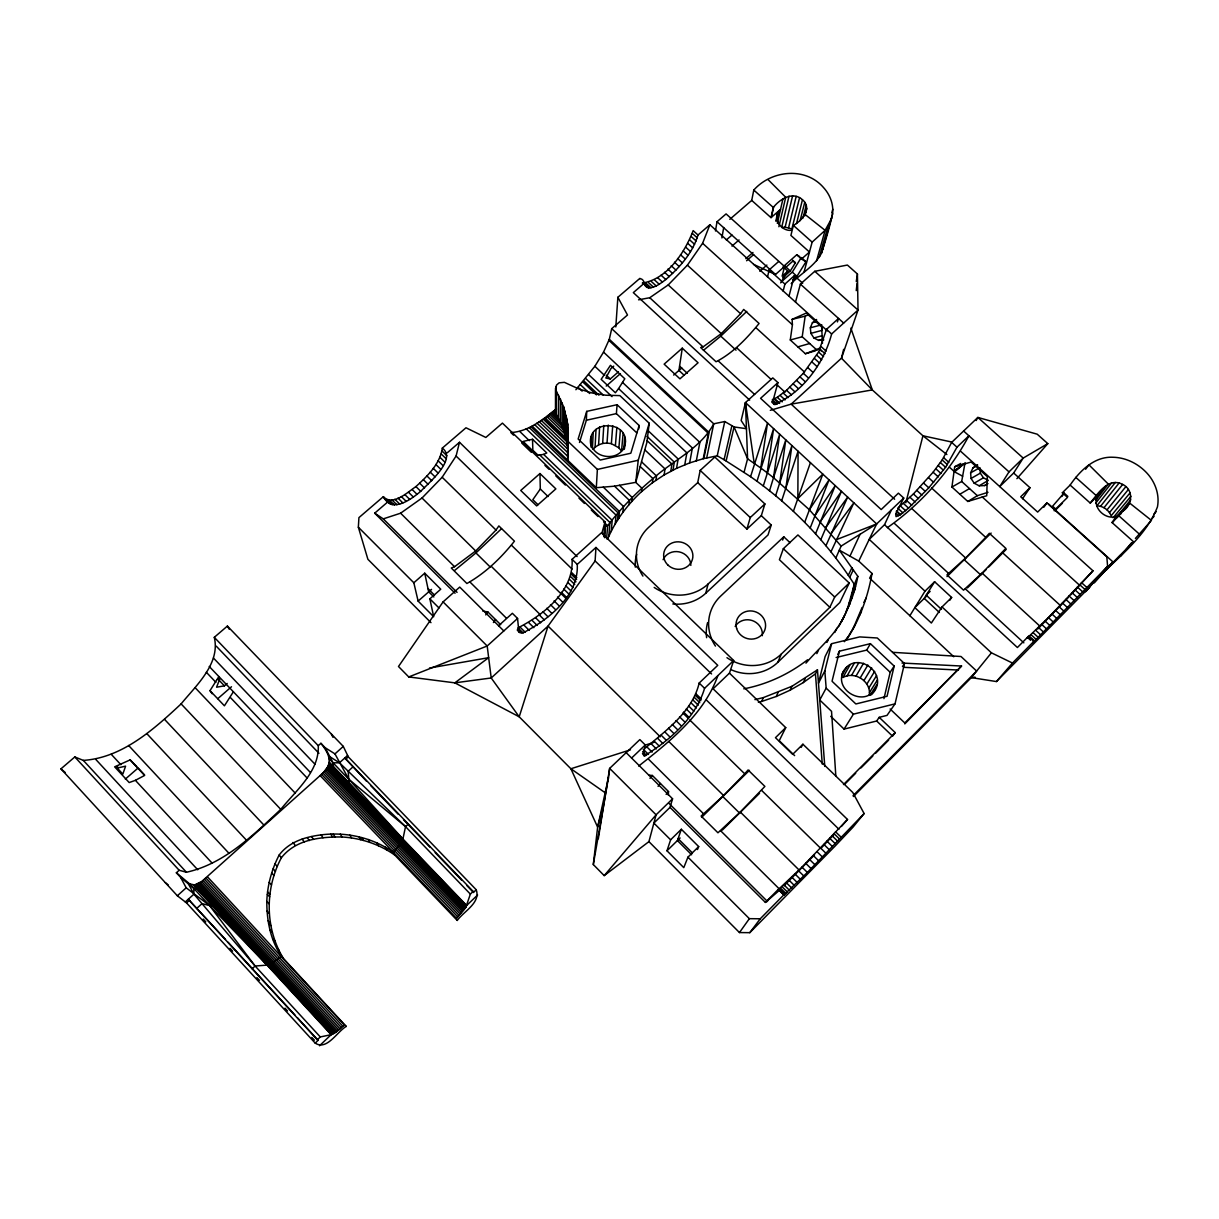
<?xml version="1.0" encoding="UTF-8"?>
<svg xmlns="http://www.w3.org/2000/svg" width="1219" height="1219" viewBox="0 0 1219 1219"><rect width="100%" height="100%" fill="white"/><g stroke="black" fill="none" stroke-linecap="round" stroke-linejoin="round"><path stroke-width="1.5" d="M555.727 389.851L555.727 413.485C563.955 427.473 569.38 443.792 567.627 460.188L567.719 423.983L563.803 407.146L555.727 389.851L556.519 385.082L559.11 382.842L564.397 382.339L578.614 388.861L591.962 392.96L605.828 395.23L619.861 395.611L649.224 423.252L646.878 442.497L635.739 482.343L641.971 488.286L641.575 491.592C627.145 504.94 615.123 521.092 607.565 539.286M555.788 386.591L555.727 413.485L553.38 411.245M556.382 391.39L556.367 414.948L552.893 411.641C540.611 421.393 527.08 431.663 510.852 432.562L513.58 435.183M558.561 395.2L558.47 418.574L551.963 412.372M560.527 399.101L560.374 422.292L550.881 413.226M562.279 403.078L562.081 426.071L549.647 414.201M563.803 407.146L563.574 429.926L548.26 415.298M565.128 411.275L564.854 433.842L546.721 416.517M566.226 415.466L565.921 437.804L545.045 417.858M566.698 417.919L566.393 440.089L543.964 418.711L548.504 416.334M568.13 428.296L567.932 441.278L597.371 469.422L596.32 487.707L614.528 486.183L635.739 482.343L638.238 460.249L649.224 423.252M567.079 419.702L566.759 441.689L543.217 419.184M567.719 423.983L567.384 445.407L541.251 420.403M568.298 432.608L567.902 456.516L534.577 424.578M954.706 466.74L971.147 462.047L987.344 476.675L986.72 495.737L967.795 501.466L951.917 487.021L954.706 466.74L960.801 463.449M279.578 954.309L346.226 1026.413C337.084 1031.685 326.89 1050.869 315.188 1043.114L186.553 902.929L177.349 895.767L60.95 768.854L74.816 756.953L83.334 760.397C122.327 757.807 153.823 729.343 181.113 703.896C196.213 685.368 220.532 663.624 214.285 637.324L227.389 626.078L343.286 746.394L348.299 756.862L476.233 889.779C480.85 902.883 463.784 911.279 457.247 920.436L390.796 850.877M645.537 747.872C666.641 730.029 692.514 711.363 699.173 683.051L717.747 665.345L595.954 547.453L577.257 564.397C578.918 596.015 548.321 619.724 523.042 632.89L517.999 627.876C543.354 614.894 574.103 591.002 572.061 559.338L601.394 532.825L733.701 660.5L729.45 673.147L713.1 688.796L847.525 819.488L841.384 826.452M770.317 410.315L791.161 404.144L841.491 358.188L858.024 310.053L857.429 274.001L847.403 265.056L814.78 271.304L800.38 284.103L795.519 302.114M579.482 442.467L586.369 420.235L586.72 411.382L617.088 404.708L639.122 425.492L638.741 428.966M791.207 283.616C800.974 273.285 814.856 266.138 821.484 253.186C825.72 240.234 829.621 227.069 832.607 213.782C833.689 204.32 830.048 194.766 823.709 187.772C805.607 166.576 771.581 170.066 753.784 190.057L751.727 200.404L729.8 219.329M823.983 241.652L822.993 248.981M590.636 444.006C586.948 418.94 630.147 420.144 625.057 444.798M590.941 447.038L591.444 436.387M592.434 448.653L593.226 432.608M1123.415 510.761C1132.71 504.376 1133.548 489.611 1122.684 484.415C1108.421 476.858 1097.816 493.604 1090.258 503.081L1070.13 485.086C1079.927 470.778 1094.418 456.196 1113.145 457.262C1126.066 457.567 1138.348 463.769 1147.033 473.201C1155.277 482.16 1159.787 494.807 1157.44 506.921C1143.94 541.617 1108.513 563.437 1085.733 591.596L1089.725 587.07L996.426 681.558L971.314 677.612L853.437 796.51M593.242 449.384L595.07 447.282L596.015 429.393M430.977 622.665L367.894 559.292L358.356 527.233L358.919 517.633L383.345 496.666C392.046 513.626 410.955 499.485 420.723 491.318C428.402 483.059 457.308 459.365 442.314 448.104L465.978 427.778L485.832 437.453L502.426 423.115L605.035 521.884L604.411 537.122M595.07 447.282L598.59 444.905L599.611 426.97M503.813 630.939L459.731 587.086L443.076 601.896L398.491 666.503L408.746 676.941L454.824 682.853L491.211 677.977L548.062 626.078L595.116 560.969L595.954 547.453M598.59 444.905L602.658 443.457L603.801 425.492M668.317 795.138L668.545 791.573L652.363 775.482L648.752 775.132M639.914 278.663C645.415 278.816 643.51 287.379 648.843 287.913C655.365 287.669 660.774 283.265 665.803 279.532C679.608 267.494 692.727 252.912 697.984 235.008L709.885 224.753L827.351 330.867M602.658 443.457L607.032 443.03L608.266 425.05M615.808 326.921L617.865 297.284L639.929 278.328M603.969 536.223L605.035 521.884L602.064 532.429L604.654 536.589M623.122 433.294L621.538 451.091L618.886 447.83L611.374 443.655L612.715 425.69M604.563 537.701L605.401 526.349M266.809 901.511C267.372 885.329 271.685 869.376 279.166 855.022C289.284 841.674 305.222 836.92 321.1 834.893C346.257 831.632 372.557 837.651 393.387 852.233L394.682 854.961C379.246 844.203 360.809 838.032 342.036 836.996C320.399 836.722 295.699 839.434 281.391 857.734C264.767 888.727 264.919 928.299 283.402 958.454C270.816 942.851 266.748 921.305 266.809 901.511L269.155 903.858M606.605 538.752L607.626 525.755C620.821 508.399 636.12 492.598 652.973 478.64C673.071 460.31 700.635 448.546 713.74 423.801L724.772 421.53L734.067 426.94L746.455 428.707L741.152 420.509L745.464 402.59L772.785 377.89L777.935 382.614L772.922 401.097L774.324 404.479C802.331 392.899 824.014 363.262 831.632 333.976L858.024 310.053L814.78 271.304M636.806 432.897L616.387 413.622L617.088 404.708M615.427 445.285L616.86 427.366M608.814 536.131L609.927 522.494L539.743 454.977M611.237 531.499L612.182 520.33L543.613 454.397L537.503 455.312L523.103 441.446L532.52 439.267L546.798 452.98L543.613 454.397M618.886 447.83L620.41 429.957M615.245 523.82L616.022 515.043L526.212 428.814M623.686 449.567L624.814 437.164M617.439 520.483L618.14 512.864L529.229 427.549M624.433 448.882L625.377 441.278M618.795 518.425L619.45 511.508L531.088 426.772M871.402 694.784C892.598 674 853.59 646.893 842.039 674.061M869.223 695.424C871.692 681.726 854.793 670.618 842.923 677.52L850.1 664.721M622.894 512.224L623.458 506.449L603.268 487.112M629.034 504.696L629.492 500.476L614.528 486.183M383.345 496.666C392.747 506.571 407.573 492.217 415.923 486.579C427.259 476.187 440.089 464.043 442.314 448.104M631.701 501.451L632.143 497.428L619.435 485.299M856.241 290.625L857.094 283.235M593.303 864.545L597.63 827.122L608.464 777.615L593.303 864.545L604.197 875.623L648.919 841.628L656.096 814.81L672.568 798.795L626.17 752.641M751.727 200.404L771.017 217.652L773.288 207.459C779.87 199.032 792.838 190.972 802.468 199.703C812.631 208.358 802.056 220.791 793.371 225.393L790.902 235.435L809.462 252.028L801.523 259.037L796.754 254.771L783.086 266.824L787.855 271.121L780.678 282.854M408.35 824.044L405.531 826.634L402.422 841.323L393.387 852.233M771.017 217.652L780.541 209.378C771.597 216.952 780.282 231 790.765 230.376M608.022 781.181L609.652 768.397L639.853 739.598L645.278 744.977L643.327 754.652L644.059 755.993C669.338 740.802 695.851 717.671 704.582 688.308L733.701 660.5M641.575 491.592L652.409 482.754L652.973 478.64L640.265 466.587M655.944 480.393L656.553 476.05L641.621 461.879M815.481 350.813L805.409 353.754L790.278 339.994L792.426 324.772L792.106 319.363L806.262 313.07L821.697 327.012L822.459 343.392M769.509 490.785L773.516 477.68L779.672 434.238L763.292 485.954C798.917 513.047 829.819 546.341 854.062 583.977L852.371 595.07M775.634 495.737L779.764 482.724L785.783 439.891L773.516 477.68L809.386 509.771L841.125 546.097L835.823 558.058M817.157 350.31L802.209 336.764L805.165 316.148L808.456 314.837M781.653 500.811L785.889 487.89L791.923 445.56L779.764 482.724M773.516 477.68L767.178 472.774L773.593 428.6L756.984 481.246L763.292 485.954M682.274 348.162L664.142 364.146L679.943 378.85L698.076 362.774L682.274 348.162L678.937 370.424L673.68 375.071M652.409 482.754L664.111 474.968L665.025 468.949L644.881 449.887M767.178 472.774L760.747 467.989L767.543 423.008L750.569 476.675L756.984 481.246M856.271 281.498L857.429 274.001M670.77 471.418L671.943 464.104L647.167 440.699M598.3 838.809L609.652 768.397L656.096 814.81L604.197 875.623M672.995 470.244L674.305 462.138L647.03 436.402M715.477 230.97L717.016 221.721L726.082 213.904L784.548 266.489L782.141 276.18L787.855 271.121M664.111 474.968L676.56 468.34L678.13 458.969L647.822 430.398M721.892 237.918L723.705 227.526M684.728 464.957L686.876 452.843L618.582 388.602L624.798 378.759L610.46 365.304L601.165 379.353L615.382 392.762L618.582 388.602M951.917 487.021L961.684 481.49L965.082 462.595M676.56 468.34L689.634 462.915L692.392 447.998L622.513 382.385M696.308 460.858L699.874 442.406L603.542 352.123L609.317 339.293L611.709 328.658L627.495 315.005L617.865 297.284M697.725 482.633L700.178 470.397L714.837 457.049L764.892 503.965L761.311 515.683L746.927 529.076L697.725 482.633L648.752 527.263A41.903 39.221 10.7 0 0 642.931 576.084M703.241 458.71L708.361 433.339L608.845 340.33M689.634 462.915L703.851 458.527L709.108 432.547L609.317 339.293M841.308 621.827C848.912 607.504 855.022 592.358 857.826 576.343L839.327 550.135L858.755 561.106L872.042 573.494C867.745 597.036 859.73 619.968 846.382 639.945M857.826 576.343C850.74 590.788 850.009 607.702 841.323 621.675M703.851 458.527L706.685 457.994L713.74 423.801L611.709 328.658M179.163 870.259L176.359 872.774L189.631 883.882L194.537 884.933L201.668 881.535L320.125 775.574C332.071 765.288 332.056 757.456 320.917 743.3L318.266 745.678C319.439 771.581 295.638 790.781 280.766 809.37C253.369 834.954 224.22 863.951 186.431 872.24L179.163 870.259L74.816 756.953M706.685 457.994L717.229 455.799L724.772 421.53M771.353 217.378L773.608 207.169M775.924 221.294L777.112 214.696M776.427 220.548L778.408 211.816M777.326 223.382L782.888 199.124M750.569 476.675L724.071 459.7L731.918 425.599M778.88 226.734L785.706 197.265L768.138 179.681M767.513 277.018L769.174 269.871L778.606 261.567M726.113 460.98L734.067 426.94L747.582 458.816L760.747 467.989M830.733 716.315L844.066 729.099L876.674 721.008L879.189 717.336L887.005 715.401L895.036 703.866L904.468 663.563L877.314 637.994L859.685 636.912L831.602 643.693L825.126 656.523L818.482 683.189L824.821 670.938L831.602 643.693M789.013 196.152L781.669 227.481L785.127 227.176L791.878 228.959L799.557 197.676M894.167 666.077L887.051 696.293L855.86 703.972L832.044 681.253L839.464 651.159L870.412 643.662L894.167 666.077L890.175 672.263L883.943 698.639M785.127 227.176L792.594 195.848M788.602 227.679L796.19 196.366M843.639 349.35L841.491 358.188L872.301 389.912L922.935 435.792L946.889 454.55M388.236 501.527L374.705 513.169L383.269 518.867L400.609 513.199L422.018 498.007L442.162 477.254L456.089 456.028L459.502 442.268L577.105 556.58M796.525 223.58L802.468 199.703M672.842 603.969A41.278 38.703 10.7 0 0 705.755 593.242L708.071 584.038L771.246 525.008L761.311 515.683M800.121 220.624L804.753 202.293M783.131 291.128L784.914 284.073L794.331 275.723L802.696 283.235M802.955 218.064L806.216 205.264M804.921 215.748L806.78 208.449M905.824 502.807L922.935 435.792L952.389 442.177M642.337 283.082C666.961 279.197 684.743 252.805 693.154 230.62L697.984 235.008M789.059 295.943L794.331 275.723M457.247 920.436L456.439 918.227L465.78 907.424L470.366 894.106L473.17 891.439L344.809 757.974L366.599 781.333M602.719 807.725L597.63 827.122L570.888 768.762L519.203 716.802L491.211 677.977L487.189 645.994L443.076 601.896M744.078 472.225L747.582 458.816L745.464 402.59L876.659 523.926L858.755 561.106M803.991 272.264L812.144 242.124L825.111 230.345L831.724 218.262M816.578 260.759L825.111 230.345L805.104 214.514M819.32 257.133L827.945 226.612M831.769 212.853L832.79 209.211M821.484 253.186L832.607 213.782M746.927 529.076L750.264 517.542L764.892 503.965M639.122 425.492L630.832 453.224L600.22 460.066L578.141 439.008L586.72 411.382M670.602 839.815L681.345 829.27L698.685 846.58L687.943 857.17L683.783 867.638L666.991 850.786L670.602 839.815L653.872 823.084L670.008 807.389L672.568 798.795M777.295 404.19L772.343 399.634L777.28 397.318L786.529 390.324L803.321 373.288L818.589 352.047L826.497 329.343L838.55 318.464L837.407 321.938M717.854 675.631C704.323 713.968 669.734 741.655 638.665 766.065M771.246 525.008L768.016 534.973L705.755 593.242M785.889 487.89L798.079 451.243L797.851 498.586L822.825 474.145L804.692 522.341M681.345 829.27L677.429 840.561L666.991 850.786M782.644 540.063L783.787 536.802L790.034 542.668M793.386 511.34L810.422 462.671M852.965 629.05L862.092 607.489M777.813 662.344L839.8 602.552L849.232 583.017L797.927 534.943L783.345 548.687L779.413 559.719L829.849 607.306L781.272 654.115L777.813 662.344A41.781 39.48 18.5 0 1 730.821 669.581M810.178 528.025L829.027 479.89L809.386 509.771M638.573 299.813L649.757 297.726L668.21 284.941L687.394 265.178L702.601 243.282L709.885 224.753M815.541 533.815L835.244 485.634L814.978 515.546M843.807 670.892C832.668 689.939 864.759 707.98 875.318 688.644M820.798 539.712L841.46 491.379L820.448 521.427M823.754 339.933L818.619 340.375L813.911 337.968L810.879 333.366L810.33 327.789L812.418 322.715L816.593 319.5M697.451 849.552L698.685 846.58M825.933 545.716L847.662 497.123L825.796 527.431M758.37 702.251L761.707 701.443L763.323 697.618L791.984 686.267L817.461 669.841L824.791 766.431M117.771 765.761L116.719 768.199L125.587 766.141L122.845 774.095L116.902 767.68M830.931 551.841L853.864 502.853L831.038 533.541M761.707 701.443L776.259 696.476L777.981 692.605M624.768 445.377C619.755 462.793 590.468 458.755 590.804 440.47M849.948 556.138L860.096 534.257M776.259 696.476L790.156 690.167L791.984 686.267M829.849 607.306L834.695 597.02L849.232 583.017M987.71 483.775L984.662 485.573L979.162 485.802L974.179 483.196L971.055 478.457L970.614 472.85L972.975 467.867L977.516 464.835M805.972 663.136C818.909 648.142 835.503 634.84 844.203 616.067M848.272 575.368L851.944 567.627M849.704 577.349L853.407 569.639M816.837 653.628L818.498 650.215M790.156 690.167L803.26 682.594L805.18 678.648M891.47 509.786L884.522 524.734L869.208 539.377L924.992 591.169L909.862 615.717M826.939 642.428L828.311 639.655M851.746 594.141L855.479 586.613M729.45 673.147L785.737 727.621L779.231 740.695L794.636 755.628M850.984 597.478L854.915 589.402M848.683 604.167L852.386 596.746M834.786 632.478L836.904 628.242M846.474 610.612L850.161 603.268M803.26 682.594L815.45 673.848L817.461 669.841M777.935 382.614L760.58 398.323L881.2 509.557L898.403 493.162L903.736 498.053L895.691 514.159L896.056 516.643L900.536 514.555L908.536 508.11L928.787 487.798L945.594 467.319L956.976 447.19L968.907 435.792C949.51 471.982 920.863 504.133 887.386 527.659M212.121 693.733L210.003 690.655L218.871 676.56L209.226 666.458M872.042 573.494L869.65 578.156L953.791 656.751M778.438 889.459L783.954 894.929L778.438 889.459L801.98 867.12L847.525 819.488M210.003 690.655L224.418 705.816L233.378 691.783L218.871 676.56M863.875 602.399L866.237 597.889M837.803 654.344L839.464 651.159M846.199 640.097L855.25 624.737M859.121 615.976L861.452 611.557M902.868 512.849L897.763 508.14L913.412 493.954L933.114 472.21L942.196 459.959L951.673 442.39L977.851 417.431L1037.217 434.193L1047.807 443.625L1016.89 478.671M824.821 670.938L826.162 688.125L819.762 700.011L831.541 711.317L835.853 776.366M976.129 420.57L977.851 417.431L1023.198 458.085L1047.807 443.625M801.173 747.399L802.925 744.23L852.797 792.502L864.119 813.561L852.965 827.198L834.756 846.413L749.792 932.672L739.461 932.565L648.919 841.628M842.085 675.356L846.519 667.387M847.053 675.92L854.336 663.075M851.532 675.433L858.907 662.572M836.127 657.513L866.709 650.093L870.412 643.662M1013.659 473.018L999.732 486.579L1008.997 471.875L1023.198 458.085L1013.659 473.018L1029.979 487.707L1020.714 496.788L1037.659 512.071L1046.908 502.929L1106.806 556.824L1107.614 566.347L1032.661 642.931L1033.971 641.224L1028.379 636.44L1027.282 637.979L1048.386 617.561L1092.986 570.812L960.511 451.152M856.028 676.073L863.524 663.243M860.279 677.81L867.882 665.025M838.52 626.703L840.592 623.259M863.966 680.537L871.661 667.814M575.901 389.73L594.857 366.279L603.542 352.123M782.689 277.734L790.323 270.984L795.397 262.725L792.64 260.241M866.861 684.072L874.632 671.41M781.547 281.619L792.289 272.111L801.249 257.559L805.972 261.78L796.967 276.317L792.944 279.882M934.623 581.722L924.246 598.407L914.844 607.626L931.377 623.016L942.013 606.955L951.643 597.462L934.623 581.722L924.992 591.169M868.751 688.141L876.568 675.585M844.066 729.099L853.407 714.166L895.036 703.866M869.497 692.514L877.36 680.05M870.061 695.318L876.933 684.514M902.487 666.534L904.468 663.563M949.677 600.388L951.643 597.462M1022.558 498.708L1029.979 487.707M496.011 530.052L498.861 525.922L514.448 541.175C501.268 557.738 485.406 573.143 466.892 583.505L451.274 567.993L454.55 566.713L475.7 550.973L496.011 530.052L442.162 477.254M539.956 473.536L555.864 488.88L536.65 505.915L520.742 490.465L539.956 473.536L540.307 489.002L532.825 499.714L537.99 504.727M485.741 614.909L487.859 611.938L500.674 624.692M739.461 932.565L749.365 918.669L760.26 918.776L784.213 894.472M1043.875 507.18L1046.908 502.929M493.421 622.543L495.539 619.587M740.588 313.71L743.697 309.443L759.071 323.477C746.973 338.242 733.107 352.977 716.056 361.753L700.635 347.522L703.073 346.897L721.252 333.64L740.588 313.71L687.394 265.178M1061.764 496.56L1063.852 493.695M1085.596 469.254L1088.887 464.789L1108.315 484.095L1095.774 500.11M879.189 717.336L895.234 732.619L892.582 736.185L876.674 721.008M844.356 641.682L847.693 637.263M749.792 932.672L760.26 918.776M904.788 723.918L961.547 666.031L901.999 663.045M1096.231 498.068L1105.511 486.183M1095.622 503.234L1111.667 482.831M1115.339 482.45L1096.902 505.778C1103.088 506.007 1108.909 509.999 1111.149 515.805L1130.12 492.766M1100.528 506.312L1119.103 482.998M1104.003 507.683L1122.684 484.415M1107.05 509.832L1125.853 486.625M1033.971 641.224L1012.471 663.045L991.413 652.82L971.314 677.612L975.063 677.139M1109.488 512.605L1128.383 489.474M1120.429 556.352L1123.811 552.237M1126.066 549.479L1131.689 542.607M864.119 813.561L807.359 872.438L783.954 894.929M1113.115 517.785L1130.927 496.285M1106.806 568.785L1133.472 541.724L1112.063 522.57L1130.744 499.79M1112.383 522.25L1118.509 514.89M1116.269 518.075L1121.343 513.245M1120.109 514.403L1129.602 503.036L1151.437 520.391L1135.392 538.432M649.986 778.332L652.363 775.482M658.062 786.346L660.439 783.512M666.138 794.392L668.545 791.573M996.426 681.558L1012.471 663.045M1067.859 496.438L1064.035 493.009L1052.591 506.205L1056.37 509.603M744.702 773.821L748.085 769.966L764.892 786.423L740.299 812.022L717.961 832.79L701.108 816.06L723.583 795.535L744.702 773.821L689.741 719.957M1085.291 591.581L1107.614 566.347M1153.646 514.525L1156.13 511.706M1094.296 582.895L1112.932 561.883L1048.69 504.087M1151.635 519.02L1154.119 516.231M985.714 537.366L989.325 533.312L1005.858 548.367L982.087 573.098L963.543 590.164L946.965 574.865L965.646 557.997L985.714 537.366L931.621 488.011M1070.8 594.857L1092.986 570.812M1112.886 562.873L1106.029 570.187L1120.413 555.239M833.766 834.725L820.829 848.454L761.479 790.262M1037.75 629.019L1068.24 597.554M783.954 885.863L814.551 854.9M1099.568 575.444L1112.932 561.883M670.008 807.389L765.41 902.426L778.682 888.986M1028.546 636.242L1017.408 647.518L884.522 524.734M853.056 795.672L976.632 671.059L961.014 656.508L892.598 652.317M759.528 793.31L722.318 830.109M986.141 569.593L967.444 587.893M988.822 566.896L1006.193 549.388M1127.56 505.794L1118.189 515.21L1139.856 534.547M1112.063 522.57L1118.783 515.82M749.441 770.347L701.58 817.385M991.123 533.084L946.995 576.602M843.487 784.579L895.234 732.619M961.547 666.031L904.818 722.989L890.129 709.016M845.163 783.802L855.708 773.212M860.98 767.924L872.834 756.024M875.471 753.372L888.636 740.146M1090.258 503.081L1099.553 493.817C1088.75 505.184 1106.044 522.844 1118.57 515.317M1054.085 510.67L1067.494 497.398L1062.343 492.781L1070.13 485.086M1054.877 510.685L1062.435 503.188M802.925 744.23L792.655 754.363L775.467 737.678L785.737 727.621M930.127 591.383L926.242 595.192L941.464 609.332M680.111 837.986L677.429 840.561L691.63 854.763M926.912 595.832L924.246 598.407L939.377 612.471M746.759 311.394L720.764 336.139L703.454 350.325M319.5 1045.765L331.126 1034.687L336.124 1032.021L344.474 1025.042L346.226 1026.413M477.619 895.02L466.648 905.473L329.313 762.241M631.594 758.035L645.278 744.977M841.125 546.097L876.659 523.926L903.736 498.053M225.53 939.453L188.275 899.256L317.321 1039.777L320.292 1036.942L331.126 1034.687L193.151 884.887M315.188 1043.114L318.144 1040.295L297.573 1017.88M466.862 885.573L473.444 892.445L476.233 889.779M501.512 528.711L475.943 552.938L454.458 570.583M765.41 902.426L780.069 889.733M783.787 536.802L720.658 596.106A42.421 40.029 18.4 0 0 715.462 646.1M252.135 968.785L255.121 966.027L269.353 964.93L281.162 956.549M186.553 902.929L189.524 900.231M345.495 759.391L348.299 756.862M498.586 625.743L512.361 613.294L517.572 618.46L518.883 631.93L523.042 632.89M196.716 908.429L202.004 903.645L212.959 906.387M353.19 766.69L348.192 771.216L349.03 782.827M517.572 618.46L487.189 645.994L408.746 676.941M177.349 895.767L186.187 887.813L180.656 877.436L176.359 872.774M320.917 743.3L325.199 747.75L334.966 753.891L343.286 746.394M185.288 901.953L193.928 894.152L193.791 888.392L180.656 877.436M347.613 755.43L339.476 762.789L333.061 762.835L325.199 747.75M418.117 601.089L413.835 582.773L424.73 573.189L440.745 589.188L429.865 598.834L433.674 616.707L418.117 601.089L431.526 589.402M753.555 264.386L775.513 274.473L784.548 266.489M785.112 267.997L792.822 261.171L795.397 262.725M759.818 271.288L766.888 265.072M745.86 258.672L752.946 252.485M613.721 366.127L610.978 368.519L605.813 377.981L610.277 378.972L618.429 371.841M746.592 260.759L753.647 254.573M606.209 386.073L620.425 373.623M217.378 679.471L219.847 678.846L216.571 687.211L224.433 685.855L227.206 683.448M731.964 246.116L739.049 239.96M125.328 779.109L138.128 767.97L144.589 774.918M217.759 698.7L231.488 686.754M726.341 239.945L731.994 235.054M447.19 452.858L459.502 442.268M644.76 282.778L633.331 292.621L749.67 400.122M949.388 467.151L954.614 471.89L963.711 464.089M681.817 368.062L678.937 370.424L684.057 375.178M963.772 463.631L954.629 470.93L963.528 464.119M552.893 411.641L556.489 409.066L555.788 410.437L555.163 409.843M807.557 659.784C788.906 674.198 766.964 684.408 743.788 688.842M984.662 485.573L987.71 483.577M967.795 501.466L977.348 495.691L987.999 492.308M979.162 485.802L988.35 480.377L983.428 477.818L980.35 473.155L980.061 469.467M959.856 494.228L969.501 488.575M974.179 483.196L983.428 477.818M971.055 478.457L980.35 473.155M970.614 472.85L979.924 467.624M972.975 467.867L977.623 465.277M135.385 780.343L144.589 775.452L130.143 759.894L114.632 766.827L129.184 782.552L135.385 780.343L212.228 863.25M805.409 353.754L819.458 348.329M836.143 539.758L876.659 523.926M630.467 749.822L570.888 768.762L604.883 792.548M644.912 745.22L653.933 742.356M797.836 346.866L809.675 343.529M818.619 340.375L823.465 339.004M813.911 337.968L822.033 335.728M790.278 339.994L802.209 336.764M810.879 333.366L822.292 330.288L821.941 326.616M605.203 526.395L607.626 525.755L603.527 521.823M810.33 327.789L821.774 324.787M812.418 322.715L817.324 321.45M792.106 319.363L805.165 316.148M754.896 699.63L763.323 697.618M597.371 469.422L638.238 460.249M586.369 420.235L616.387 413.622M429.53 668.027L488.651 657.681L454.824 682.853L519.203 716.802L548.062 626.078L660.256 736.809M903.599 667.311L958.439 670.054M1062.343 492.781L1064.035 493.009M607.032 443.03L611.374 443.655M482.861 611.115L487.859 611.938M193.791 888.392L197.28 889.367M954.614 471.89L962.644 476.187M717.229 455.799L724.071 459.7M801.523 259.037L805.972 261.78M796.754 254.771L799.755 256.63M329.892 756.77L339.476 762.789L405.531 826.634L470.366 894.106M317.321 1039.777L318.144 1040.295M165.327 882.663L168.268 884.979M186.187 887.813L209.561 905.534L267.281 965.357M405.531 826.634L348.771 779.231L328.932 758.523M60.95 768.854L65.262 772.526M276.591 948.123L278.877 950.104M272.873 939.285L275.189 941.342M753.784 190.057L773.288 207.459M793.371 225.393L812.144 242.124M1075.767 477.36L1096.125 495.523M792.289 272.111L796.967 276.317M784.686 265.91L790.323 270.984M800.38 284.103L843.67 323.065M963.604 431.008L1008.997 471.875M717.016 221.721L775.513 274.473M769.174 269.871L784.914 284.073M826.497 329.343L831.632 333.976M951.673 442.39L956.976 447.19M821.088 346.577L826.101 351.133M943.597 457.643L948.793 462.351M1081.405 582.545L1086.815 587.451M692.422 233.469L697.238 237.842M820.021 349.152L825.034 353.693M942.196 459.959L947.376 464.668M1079.577 584.602L1084.971 589.493M702.601 243.282L792.426 324.772M818.726 348.634L821.24 350.904M982.194 496.91L1079.744 585.394M961.684 481.49L977.348 495.691M691.295 236.593L696.095 240.951M818.589 352.047L823.572 356.588M940.413 462.626L945.594 467.319M1077.383 587.025L1082.762 591.901M689.786 239.96L694.571 244.318M816.776 355.217L821.743 359.742M938.295 465.597L943.445 470.275M1074.884 589.752L1080.247 594.628M687.927 243.51L692.697 247.853M814.612 358.599L819.579 363.11M935.842 468.797L940.992 473.475M1072.095 592.769L1077.444 597.63M685.733 247.198L690.503 251.541M812.159 362.15L817.111 366.66M933.114 472.21L938.249 476.888M1069.063 596L1074.396 600.86M683.265 250.962L688.019 255.289M1065.833 599.428L1071.166 604.274M270.008 930.127L272.34 932.245M807.907 367.742L812.86 372.252M928.528 477.665L933.647 482.328M680.522 254.741L685.276 259.083M1062.45 602.994L1067.768 607.839M755.948 327.713L804.54 372.054M1002.216 552.42L1060.56 605.66M677.581 258.504L682.335 262.847M803.321 373.288L808.243 377.783M923.667 483.135L928.787 487.798M1058.976 606.635L1064.278 611.481M674.457 262.192L679.196 266.534M800.06 376.961L804.982 381.471M920.284 486.823L925.389 491.486M1055.425 610.308L1060.743 615.153M671.212 265.742L675.951 270.085M796.723 380.557L801.645 385.052M916.856 490.449L921.945 495.112M1051.89 613.965L1057.193 618.81M667.875 269.125L672.614 273.452M793.325 384L798.247 388.495M913.412 493.954L918.501 498.617M1048.386 617.561L1053.688 622.406M664.507 272.264L669.246 276.606M789.942 387.246L794.864 391.756M910.014 497.306L915.119 501.969M1044.988 621.02L1050.29 625.88M661.064 275.189L665.803 279.532M786.529 390.324L791.451 394.834M906.631 500.521L911.736 505.199M1041.651 624.402L1046.953 629.263M668.21 284.941L721.252 333.64L720.764 336.139L736.032 350.158M736.55 347.689L771.17 379.459M776.701 384.534L785.006 392.168M911.721 508.491L965.646 557.997L964.397 559.917L980.792 574.972L982.087 573.098L1040.279 626.505M657.696 277.749L662.435 282.092M783.238 393.051L788.175 397.577M903.431 503.432L908.536 508.11M1038.542 627.511L1043.845 632.387M894.639 499.241L791.161 404.144L872.301 389.912L850.862 328.14M654.451 279.882L659.205 284.24M780.145 395.398L785.066 399.923M900.445 505.992L905.565 510.685M1035.723 630.314L1041.026 635.19M651.418 281.543L656.172 285.916M777.28 397.318L782.217 401.859M1033.224 632.752L1038.542 637.644M648.645 282.732L653.399 287.105M774.705 398.75L779.657 403.306M896.681 511.02L900.536 514.555M1031.122 634.764L1036.455 639.67M774.202 398.887L779.154 403.443M896.255 511.233L900.094 514.784M646.177 283.387L650.946 287.775M895.904 513.412L898.464 515.774M1029.446 636.318L1034.779 641.24M771.993 401.142L775.726 404.571M644.059 283.509L648.843 287.913M1028.226 637.385L1030.908 639.853M642.657 282.854L645.064 285.078M1027.571 637.476L1030.268 639.96M644.729 285.292L647.137 287.501M771.84 402.194L774.324 404.479M649.757 297.726L703.073 346.897M718.448 361.098L754.637 394.468M894.563 523.561L948.793 573.585M965.341 588.853L1023.853 642.84M942.013 606.955L991.413 652.82M679.577 366.127L687.303 373.304M268.607 923.423L270.953 925.587M268.043 920.726L270.389 922.92M606.254 375.208L610.277 378.972M594.857 366.279L604.319 375.193M700.178 470.397L750.264 517.542M783.345 548.687L834.695 597.02M588.609 374.568L612.014 396.632M585.653 378.469L603.39 395.2M583.825 380.892L598.971 395.185M582.834 381.989L596.457 394.865M866.709 650.093L890.175 672.263M580.396 384.701L589.706 393.508M578.096 387.292L582.133 391.116M554.157 410.635L555.529 411.946L555.514 388.221M826.162 688.125L853.407 714.166M539.164 421.698L567.78 449.11M536.939 423.115L567.963 452.828M532.109 426.132L596.32 487.707M519.797 431.511L529.305 440.653M537.975 455.175L532.855 450.253L532.52 439.267M521.747 443.061L531.286 452.249M544.923 465.384L549.007 469.315M555.834 475.882L565.372 485.071M578.995 498.19L584.45 503.447M591.261 510.014L598.087 516.566M540.307 489.002L548.078 496.529M266.961 911.157L269.323 913.427M595.116 560.969L711.576 673.955M572.061 559.338L577.257 564.397M699.173 683.051L704.582 688.308M456.089 456.028L572.092 569.121M706.365 699.996L838.931 829.24M571.726 572.64L576.816 577.593M696.095 693.961L701.382 699.112M835.472 831.708L840.973 837.057M571.559 574.53L576.633 579.482M695.561 695.531L700.834 700.666M442.055 451L446.916 455.754M570.888 576.861L575.947 581.813M694.525 697.573L699.782 702.708M833.918 833.537L839.388 838.87M441.248 453.986L446.093 458.725M569.7 579.589L574.743 584.526M693.017 700.041L698.258 705.161M832.013 835.67L837.468 841.003M439.922 457.262L444.767 462.001M829.682 838.245L835.122 843.563M568.054 582.652L573.082 587.573M691.036 702.875L696.262 707.98M438.124 460.797L442.954 465.521M826.954 841.186L832.379 846.504M565.951 585.989L570.98 590.91M688.659 706.03L693.87 711.134M563.788 589.067L568.801 593.988M686.267 709.001L691.478 714.09M435.884 464.5L440.699 469.208M823.892 844.447L829.316 849.765M561.365 592.266L566.378 597.173M683.661 712.109L688.842 717.199M433.233 468.309L438.048 473.018M560.679 593.242L565.677 598.133M682.899 713.039L688.095 718.128M820.555 847.982L825.964 853.285M511.553 545.289L560.938 593.699M430.246 472.164L435.046 476.873M557.51 597.051L562.508 601.942M679.547 716.802L684.728 721.892M817.004 851.7L822.414 856.987M426.955 475.989L431.755 480.697M554.081 600.876L559.079 605.782M675.996 720.642L681.177 725.732M813.302 855.54L818.711 860.827M423.42 479.707L428.219 484.415M550.47 604.654L555.468 609.561M672.309 724.482L677.474 729.572M809.523 859.441L814.917 864.728M111.203 754.256L120.879 764.694M419.732 483.257L424.517 487.981M546.737 608.327L551.735 613.233M668.545 728.246L673.711 733.335M805.729 863.311L811.107 868.629M415.923 486.579L420.723 491.318M542.958 611.801L547.941 616.707M664.766 731.872L669.947 736.977M801.98 867.12L807.359 872.438M422.018 498.007L475.7 550.973L475.943 552.938L490.114 566.911M491.196 566.256L540.413 614.818M668.804 741.487L723.583 795.535L723.05 796.799L739.72 813.241L740.299 812.022L799.481 870.396M412.19 489.55L416.989 494.289M539.286 614.955L544.268 619.877M661.155 735.225L666.336 740.329M798.43 870.686L803.824 876.004M408.487 492.232L413.287 496.971M535.674 617.865L540.657 622.787M657.65 738.348L662.831 743.468M795.047 874.069L800.441 879.387M404.845 494.579L409.645 499.333M532.17 620.456L537.168 625.408M654.283 741.198L659.479 746.333M791.862 877.208L797.272 882.556M401.325 496.544L406.14 501.314M528.833 622.726L533.846 627.678M651.144 743.742L656.325 748.893M788.922 880.088L794.331 885.451M397.988 498.129L402.819 502.898M786.27 882.647L791.695 888.011M524.261 625.438L529.275 630.406M646.893 746.927L652.104 752.093M394.88 499.287L399.71 504.072M783.954 884.842L789.394 890.236M392.046 500.003L396.891 504.788M520.208 627.267L525.237 632.265M643.251 749.274L648.478 754.454M782.004 886.655L787.459 892.049M389.531 500.247L394.377 505.062M642.657 751.544L646.588 755.43M780.465 888.041L785.92 893.451M387.368 500.049L392.228 504.864M400.609 513.199L454.55 566.713M470.123 582.179L506.22 618.003M648.676 759.346L703.759 814.002M720.566 830.688L784.823 894.411M517.435 629.278L521.229 633.042M642.474 753.342L645.095 755.948M385.6 499.363L390.476 504.209M778.667 889.459L784.152 894.914M384.244 498.236L389.135 503.097M517.298 630.208L519.827 632.722M383.269 518.867L457.079 592.373M669.216 803.626L767.528 901.542M374.705 513.169L455.068 593.242M427.991 588.579L434.497 595.101M678.099 838.626L692.377 852.904M433.842 596.944L428.661 591.764L424.73 573.189M358.356 527.233L413.835 582.773M429.865 598.834L438.977 607.946M687.943 857.17L749.365 918.669M130.143 759.894L136.802 766.629M267.342 894.426L269.689 896.818M267.54 891.881L269.871 894.304M370.561 785.447L398.263 814.262M403.535 819.747L429.926 847.175M435.198 852.66L461.574 880.088M214.285 637.324L318.266 745.678M329.313 762.881L466.511 905.991M329.145 763.643L466.222 906.646M216.22 646.131L318.967 753.312M328.825 764.526L465.78 907.424M328.353 765.517L465.186 908.323M327.743 766.614L464.454 909.328M326.982 767.772L463.601 910.425M326.082 769.006L462.626 911.614M325.077 770.286L461.544 912.879M323.964 771.597L460.371 914.174M213.462 658.047L315.096 764.328M322.761 772.922L459.121 915.515M321.466 774.263L457.795 916.871M320.125 775.574L456.439 918.227M233.378 691.783L310.312 772.389M218.506 679.638L224.433 685.855M206.316 672.248L215.915 682.335M230.391 697.512L307.036 777.92M195.299 687.851L295.348 793.249M181.113 703.896L280.766 809.37M164.626 719.454L264.173 825.354M146.783 733.609L246.512 840.241M269.17 882.327L271.487 884.826M128.62 745.479L228.837 853.163M207.641 877.01L344.474 1025.042M206.133 878.259L342.996 1026.383M95.798 759.437L197.737 869.787M204.624 879.432L341.533 1027.678M203.131 880.529L340.086 1028.912M201.668 881.535L338.699 1030.04M200.251 882.434L337.373 1031.091M198.91 883.211L336.124 1032.021M197.646 883.851L334.966 1032.828M83.334 760.397L186.431 872.24M196.488 884.369L333.93 1033.499M195.451 884.72L333.016 1034.017M194.537 884.933L332.223 1034.398M193.775 884.979L331.598 1034.626M189.631 883.882L209.561 905.534L255.121 966.027L320.292 1036.942M228.105 942.257L294.998 1015.077M203.223 919.065L205.767 921.854M230.056 948.321L232.616 951.11M256.904 977.562L259.464 980.35M285.002 1008.189L287.562 1010.962M311.835 1037.415L314.395 1040.188M403.108 839.221L348.771 779.231L334.966 753.891M271.669 872.956L273.955 875.516M273.178 868.812L275.464 871.417M275.006 863.829L277.277 866.465M255.121 966.027L193.928 894.152L188.503 883.988M279.166 855.022L281.391 857.734M292.987 842.451L295.105 845.255M302.16 839.099L304.201 841.918M307.31 837.712L309.306 840.546M311.561 836.569L313.527 839.403M321.1 834.893L322.989 837.743M330.715 834.086L332.513 836.935M333.244 834.101L335.027 836.95M340.314 834.146L342.036 836.996M227.389 626.078L229.248 629.263M349.823 835.076L351.468 837.925M359.163 836.859L360.733 839.693M361.769 837.621L363.323 840.44M368.26 839.495L369.768 842.314M377.037 842.954L378.469 845.742M385.433 847.22L386.804 849.963M331.324 733.975L332.97 737.312M473.17 891.439L473.444 892.445M745.464 402.59L754.211 463.342M333.061 762.835L333.412 766.538M815.45 673.848L822.261 764.1M706.609 637.689A41.781 39.48 18.5 0 1 707.584 622.619M781.272 654.115A42.421 40.029 18.4 0 1 726.951 657.696M735.164 626.444A14.628 13.82 18.5 0 1 752.321 620.578A14.628 13.82 18.5 0 1 762.286 635.708M635.297 567.14A41.278 38.703 10.7 0 1 636.653 554.31M708.071 584.038A41.903 39.221 10.7 0 1 654.176 587.421M663.09 559.689A14.445 13.546 10.7 0 1 679.181 551.887A14.445 13.546 10.7 0 1 690.838 565.403M736.626 628.44A14.841 14.003 18.4 0 0 761.448 635.145A14.841 14.003 18.4 0 0 754.393 611.466A14.841 14.003 18.4 0 0 736.626 628.44M667.982 565.113A14.674 13.729 10.7 0 0 692.422 559.369A14.674 13.729 10.7 0 0 674.412 542.211A14.674 13.729 10.7 0 0 667.982 565.113"/></g></svg>
